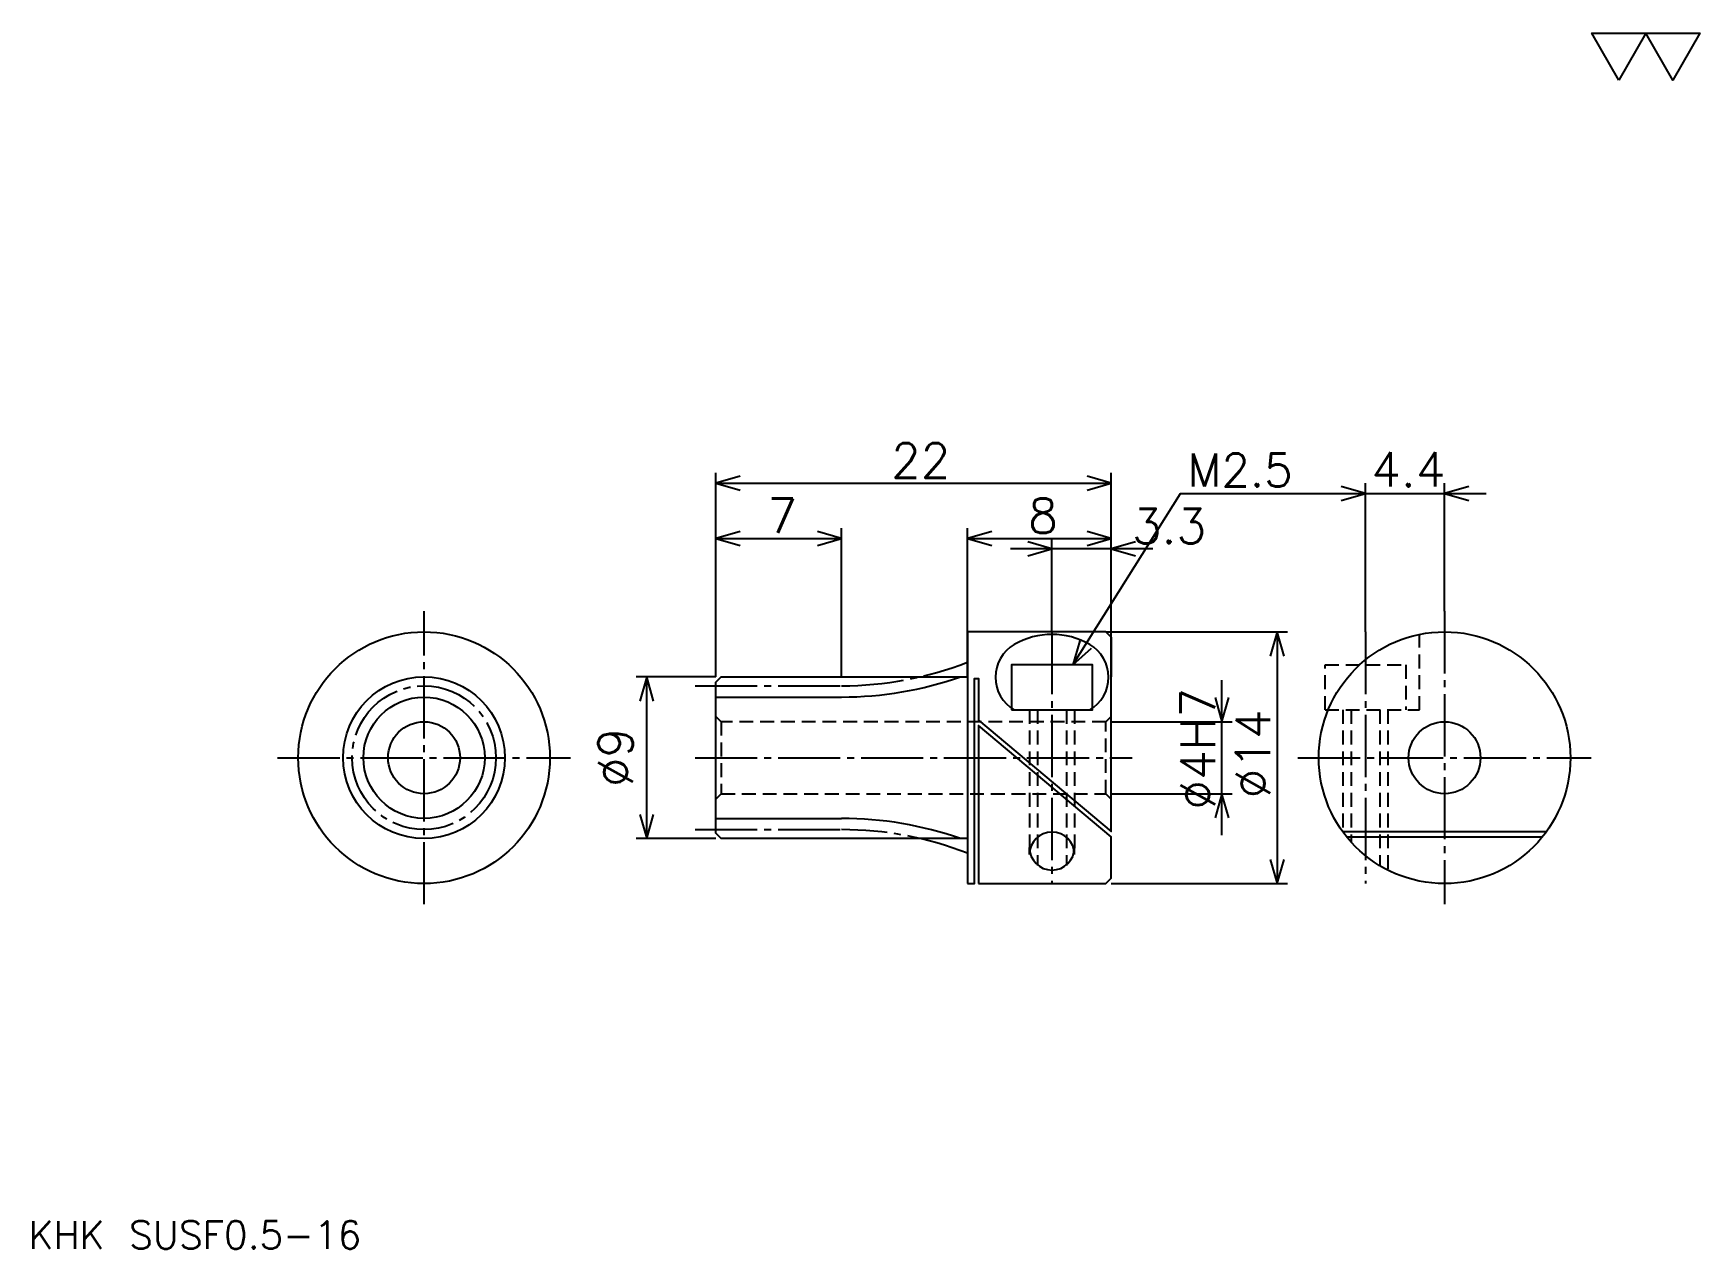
# Model space of a CAD drawing. Extents: x 4.1 to 96.8, y 4.2 to 71.8.
import ezdxf

# ---------------------------------------------------------------- set-up
doc = ezdxf.new("R2010")
doc.units = 0
doc.linetypes.add('DASHDOT', pattern=[4.615383, 3.461538, -0.384615, 0.384615, -0.384615])
doc.linetypes.add('HIDDEN', pattern=[1.153846, 0.769231, -0.384615])
doc.layers.get('0').update_dxf_attribs({"linetype": 'CONTINUOUS'})
doc.layers.add('DASHDOT', color=6, linetype='DASHDOT')
doc.layers.add('HIDDEN', color=2, linetype='HIDDEN')
doc.styles.add('KANJI', font='TXT', dxfattribs={"bigfont": 'BIGFONT'})

msp = doc.modelspace()

# ---------------------------------------------------------------- linework, layer by layer
at = {"color": 5}
for p, q in [((42.076923, 36.03846), (42.076923, 47.384617)), ((64.07692, 36.03846), (64.07692, 47.384617)), ((42.076923, 46.807693), (64.07692, 46.807693)), ((78.215385, 39.692307), (78.215385, 46.807693)), ((82.615387, 39.692307), (82.615387, 46.807693)), ((75.907692, 46.23077), (84.92308, 46.23077)), ((42.076923, 43.73077), (49.076923, 43.73077)), ((49.076923, 36.03846), (49.076923, 44.307693)), ((56.076923, 36.03846), (56.076923, 44.307693)), ((56.076923, 43.73077), (64.07692, 43.73077)), ((60.776924, 38.53846), (60.776924, 43.73077)), ((66.384613, 43.153847), (58.469231, 43.153847)), ((78.215385, 38.53846), (78.215385, 39.692307)), ((63.776924, 38.53846), (64.07692, 38.53846)), ((64.07692, 38.53846), (73.884613, 38.53846)), ((64.07692, 38.238461), (64.07692, 36.03846)), ((73.307693, 38.53846), (73.307693, 24.538462)), ((42.076923, 36.03846), (37.653847, 36.03846)), ((38.23077, 27.038462), (38.23077, 36.03846)), ((70.230774, 27.23077), (70.230774, 35.846153)), ((64.07692, 33.53846), (70.807693, 33.53846)), ((64.07692, 29.538462), (70.807693, 29.538462)), ((42.076923, 27.038462), (37.653847, 27.038462)), ((64.07692, 24.538462), (73.884613, 24.538462))]:
    msp.add_line(p, q, dxfattribs=at)
at = {"color": 4}
for p, q in [((42.076923, 34.91346), (49.076923, 34.91346)), ((58.677635, 34.198463), (62.876209, 34.198463)), ((42.076923, 28.163462), (49.076923, 28.163462)), ((76.940857, 27.439709), (88.289909, 27.439709)), ((77.171127, 27.138462), (88.059647, 27.138462)), ((59.526924, 26.155968), (59.526924, 26.537262)), ((62.026924, 26.155968), (62.026924, 26.537262))]:
    msp.add_line(p, q, dxfattribs=at)
at = {"color": 7}
msp.add_lwpolyline([(92.307693, 69.230766), (90.807693, 71.830765), (96.807693, 71.830765), (95.307693, 69.230766), (93.807693, 71.830765), (92.307693, 69.230766)], dxfattribs=at)
at = {"color": 5}
for points in [[(43.423077, 47.192307), (42.076923, 46.807693), (43.423077, 46.423077)], [(62.73077, 46.423077), (64.07692, 46.807693), (62.73077, 47.192307)], [(76.869232, 45.846153), (78.215385, 46.23077), (76.869232, 46.615383)], [(83.961533, 46.615383), (82.615387, 46.23077), (83.961533, 45.846153)], [(61.930771, 36.698463), (67.92308, 46.23077), (76.846161, 46.23077)], [(43.423077, 44.115383), (42.076923, 43.73077), (43.423077, 43.346153)], [(47.73077, 43.346153), (49.076923, 43.73077), (47.73077, 44.115383)], [(57.423077, 44.115383), (56.076923, 43.73077), (57.423077, 43.346153)], [(62.73077, 43.346153), (64.07692, 43.73077), (62.73077, 44.115383)], [(59.430771, 42.769234), (60.776924, 43.153847), (59.430771, 43.53846)], [(65.42308, 43.53846), (64.07692, 43.153847), (65.42308, 42.769234)], [(62.321583, 38.042828), (61.930771, 36.698463), (62.972824, 37.633438)], [(73.692307, 37.192307), (73.307693, 38.53846), (72.92308, 37.192307)], [(38.615387, 34.692307), (38.23077, 36.03846), (37.846153, 34.692307)], [(69.846153, 34.884617), (70.230774, 33.53846), (70.615387, 34.884617)], [(70.615387, 28.192308), (70.230774, 29.538462), (69.846153, 28.192308)], [(37.846153, 28.384615), (38.23077, 27.038462), (38.615387, 28.384615)], [(72.92308, 25.884615), (73.307693, 24.538462), (73.692307, 25.884615)]]:
    msp.add_lwpolyline(points, dxfattribs=at)
at = {"color": 4}
for points in [[(56.076923, 24.538462), (56.46154, 24.538462), (56.46154, 35.938461), (56.692307, 35.938461), (56.692307, 33.636139), (64.07692, 27.439709), (64.07692, 38.238461), (63.776924, 38.53846), (56.076923, 38.53846), (56.076923, 24.538462)], [(58.526924, 34.198463), (63.026924, 34.198463), (63.026924, 36.698463), (58.526924, 36.698463), (58.526924, 34.198463)], [(56.076923, 27.038462), (42.376923, 27.038462), (42.076923, 27.338463), (42.076923, 35.738461), (42.376923, 36.03846), (56.076923, 36.03846), (56.076923, 27.038462)], [(56.692307, 24.538462), (63.776924, 24.538462), (64.07692, 24.838463), (64.07692, 27.138462), (56.692307, 33.334888), (56.692307, 24.538462)]]:
    msp.add_lwpolyline(points, dxfattribs=at)
for centre, radius in [((25.846153, 31.538462), 7), ((82.615387, 31.538462), 7), ((25.846153, 31.538462), 4.5), ((25.846153, 31.538462), 3.375), ((25.846153, 31.538462), 2), ((82.615387, 31.538462), 2)]:
    msp.add_circle(centre, radius, dxfattribs=at)
for centre, radius, start, end in [((60.776924, 34.198463), 4.198571, 60.00000638, 120.00001581), ((59.72728, 36.016495), 2.099286, 119.99998849, 240.00000297), ((61.826569, 36.016495), 2.099286, 299.99999703, 60.00001151), ((49.076923, 54.91346), 20, 270, 289.30883075), ((49.076923, 8.163462), 20, 70.69116925, 90), ((60.776924, 26.155968), 1.25, 0, 180), ((60.776924, 26.537262), 1.25, 180, 0)]:
    msp.add_arc(centre, radius, start, end, dxfattribs=at)
at = {"layer": 'DASHDOT', "color": 7}
for p, q in [((25.846153, 23.384617), (25.846153, 39.692307)), ((82.615387, 39.692307), (82.615387, 23.384617)), ((60.776924, 38.53846), (60.776924, 24.538462)), ((78.215385, 38.53846), (78.215385, 24.538462)), ((40.923077, 35.53846), (49.076923, 35.53846)), ((17.692308, 31.538462), (34, 31.538462)), ((40.923077, 31.538462), (65.230774, 31.538462)), ((74.46154, 31.538462), (90.769226, 31.538462)), ((40.923077, 27.538462), (49.076923, 27.538462))]:
    msp.add_line(p, q, dxfattribs=at)
msp.add_circle((25.846153, 31.538462), 4, dxfattribs=at)
for centre, start, end in [((49.076923, 54.91346), 270, 291.17945983), ((49.076923, 8.163462), 68.82054017, 90)]:
    msp.add_arc(centre, 19.375, start, end, dxfattribs=at)
at = {"layer": 'HIDDEN', "color": 4}
for p, q in [((59.526924, 34.198463), (59.526924, 26.346615)), ((59.976921, 34.198463), (59.976921, 25.53513)), ((61.576923, 34.198463), (61.576923, 25.53513)), ((62.026924, 34.198463), (62.026924, 26.346615)), ((64.07692, 33.838463), (63.776924, 33.53846)), ((76.965385, 34.198463), (76.965385, 27.405968)), ((77.41539, 34.198463), (77.41539, 26.852312)), ((79.015381, 34.198463), (79.015381, 25.53513)), ((79.465385, 34.198463), (79.465385, 25.287262)), ((42.076923, 29.238462), (42.376923, 29.538462)), ((64.07692, 29.238462), (63.776924, 29.538462))]:
    msp.add_line(p, q, dxfattribs=at)
for points in [[(75.965385, 34.198463), (81.215385, 34.198463), (81.215385, 38.397034)], [(75.965385, 34.198463), (75.965385, 36.698463), (80.465385, 36.698463), (80.465385, 34.198463)], [(42.076923, 33.838463), (42.376923, 33.53846), (42.376923, 29.538462), (63.776924, 29.538462), (63.776924, 33.53846), (42.376923, 33.53846)]]:
    msp.add_lwpolyline(points, dxfattribs=at)

# ---------------------------------------------------------------- texts
at = {"color": 7, "style": 'KANJI'}
for s, height, p in [('22', 1.923077, (51.826923, 47.115387)), ('M2.5', 1.846154, (68.307693, 46.615387)), ('7', 1.923077, (44.951923, 44.03846)), ('8', 1.923077, (59.451923, 44.03846)), ('3.3', 1.923077, (65.230774, 43.46154)), ('KHK SUSF0.5-16', 1.538462, (3.846154, 4.230769))]:
    msp.add_text(s, height=height, dxfattribs=at).set_placement(p)
for s, rotation, p in [('4.4', 360, (78.54039, 46.615383)), ('%%c4H7', 90, (69.846153, 28.653847)), ('%%c14', 90, (72.92308, 29.278847)), ('%%c9', 90, (37.46154, 29.903847))]:
    msp.add_text(s, height=1.923077, rotation=rotation, dxfattribs=at).set_placement(p)

doc.saveas('drawing.dxf')
